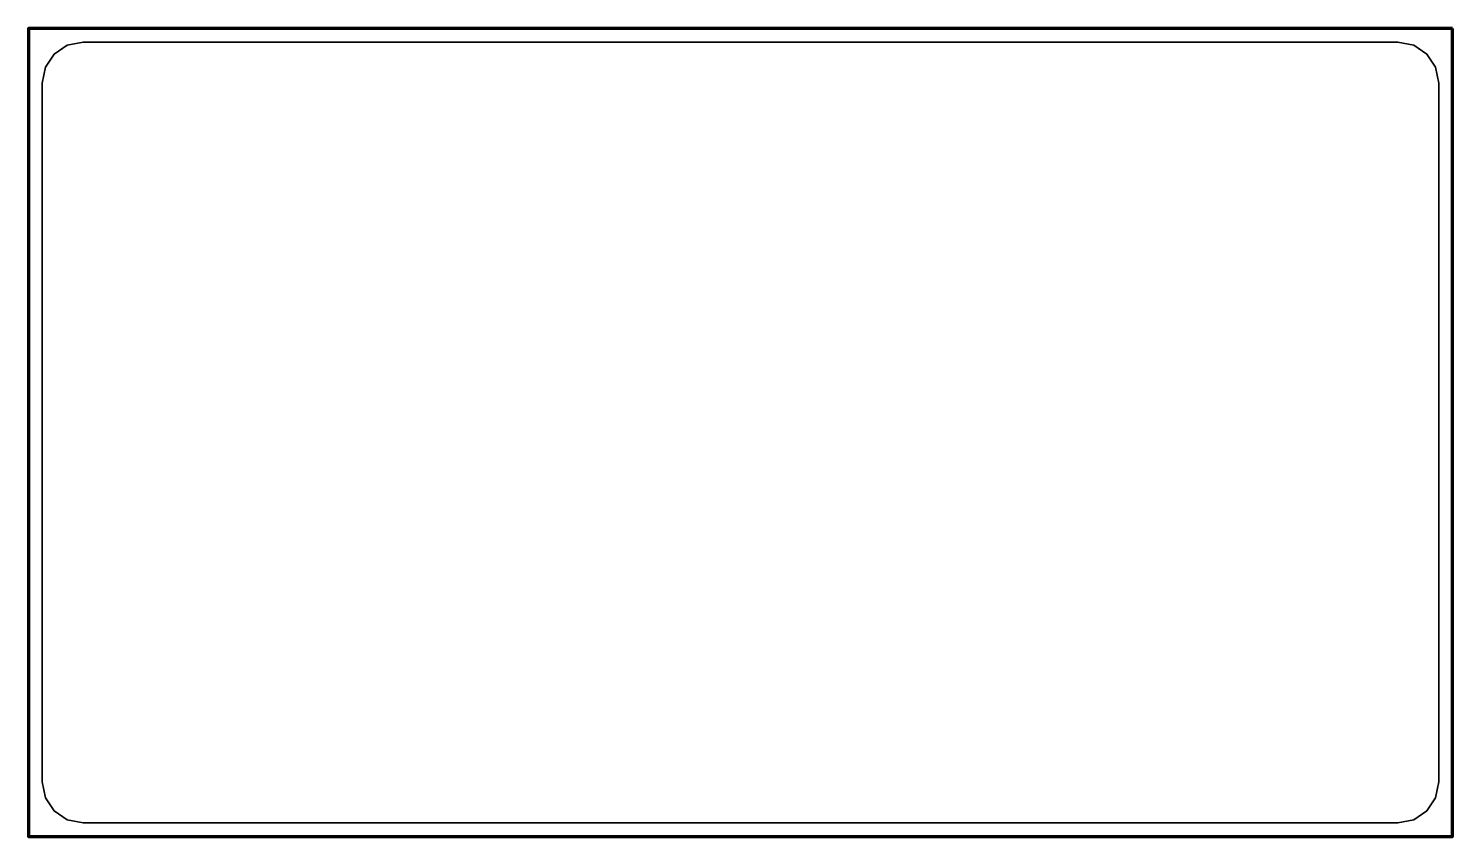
# Model space of a CAD drawing. Header units: millimetres. Extents: x -157 to 366, y 0 to 297.
import ezdxf

# ---------------------------------------------------------------- set-up
doc = ezdxf.new("R2010")
doc.units = ezdxf.units.MM
doc.header["$MEASUREMENT"] = 0
doc.layers.get('0').update_dxf_attribs({"lineweight": 0})
doc.layers.add('Safety', color=7, linetype='Continuous', lineweight=0)

msp = doc.modelspace()

# ---------------------------------------------------------------- linework, layer by layer
at = {"color": 250, "lineweight": 35, "true_color": 0x221f1f}
msp.add_lwpolyline([(346.36, 5), (225.68, 5), (105, 5), (-15.68, 5), (-136.36, 5), (-142.26, 6.19), (-147.07, 9.43), (-150.31, 14.24), (-151.5, 20.14), (-151.5, 84.32), (-151.5, 148.5), (-151.5, 212.68), (-151.5, 276.86), (-150.31, 282.76), (-147.07, 287.57), (-142.26, 290.81), (-136.36, 292), (-15.68, 292), (105, 292), (225.68, 292), (346.36, 292), (352.26, 290.81), (357.07, 287.57), (360.31, 282.76), (361.5, 276.86), (361.5, 212.68), (361.5, 148.5), (361.5, 84.32), (361.5, 20.14), (360.31, 14.24), (357.07, 9.43), (352.26, 6.19)], close=True, dxfattribs=at)
at = {"layer": 'Safety', "color": 250, "lineweight": 70, "true_color": 0x221f1f}
msp.add_lwpolyline([(366.5, 297), (-156.5, 297), (-156.5, 0), (366.5, 0)], close=True, dxfattribs=at)

doc.saveas('drawing.dxf')
